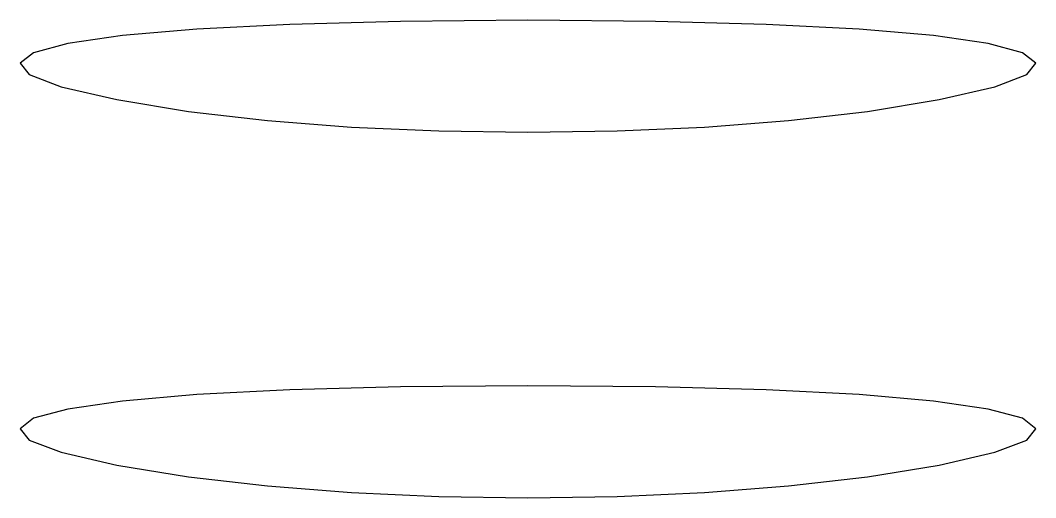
# Model space of a CAD drawing. Header units: millimetres. Extents: x 0 to 1242, y -2208 to 0.
# Drawn here: x 89.22 to 94.78, y -189.88 to -187.27 of the extents above; entities that cross this region are included whole.
import ezdxf

# ---------------------------------------------------------------- set-up
doc = ezdxf.new("R2010")
doc.units = ezdxf.units.MM
doc.layers.get('0').update_dxf_attribs({"linetype": 'CONTINUOUS'})

msp = doc.modelspace()

# ---------------------------------------------------------------- linework, layer by layer
for p, q in [((90.696848, -187.294192), (90.188732, -187.320573)), ((91.302176, -187.277699), (90.696848, -187.294192)), ((92, -187.272), (91.302176, -187.277699)), ((92.697824, -187.277699), (92, -187.272)), ((93.303152, -187.294192), (92.697824, -187.277699)), ((93.811268, -187.320573), (93.303152, -187.294192)), ((89.782544, -187.355936), (89.483, -187.399375)), ((90.188732, -187.320573), (89.782544, -187.355936)), ((94.217456, -187.355936), (93.811268, -187.320573)), ((94.517, -187.399375), (94.217456, -187.355936)), ((89.483, -187.399375), (89.294816, -187.449984)), ((94.705184, -187.449984), (94.517, -187.399375)), ((89.294816, -187.449984), (89.222708, -187.506857)), ((94.777292, -187.506857), (94.705184, -187.449984)), ((89.222708, -187.506857), (89.271392, -187.569088)), ((94.728608, -187.569088), (94.777292, -187.506857)), ((89.271392, -187.569088), (89.445584, -187.635771)), ((94.554416, -187.635771), (94.728608, -187.569088)), ((89.445584, -187.635771), (89.75, -187.706)), ((94.25, -187.706), (94.554416, -187.635771)), ((89.75, -187.706), (90.143192, -187.77026)), ((89.75, -187.706), (89.75, -187.706)), ((93.856808, -187.77026), (94.25, -187.706)), ((90.143192, -187.77026), (90.574256, -187.82024)), ((93.425744, -187.82024), (93.856808, -187.77026)), ((90.574256, -187.82024), (91.033724, -187.85594)), ((91.033724, -187.85594), (91.512128, -187.87736)), ((92.487872, -187.87736), (92.966276, -187.85594)), ((92.966276, -187.85594), (93.425744, -187.82024)), ((91.512128, -187.87736), (92, -187.8845)), ((92, -187.8845), (92.487872, -187.87736)), ((90.696848, -189.294192), (90.188732, -189.320573)), ((91.302176, -189.277699), (90.696848, -189.294192)), ((92, -189.272), (91.302176, -189.277699)), ((92.697824, -189.277699), (92, -189.272)), ((93.303152, -189.294192), (92.697824, -189.277699)), ((93.811268, -189.320573), (93.303152, -189.294192)), ((90.188732, -189.320573), (89.782544, -189.355936)), ((94.217456, -189.355936), (93.811268, -189.320573)), ((89.483, -189.399375), (89.294816, -189.449984)), ((89.782544, -189.355936), (89.483, -189.399375)), ((94.517, -189.399375), (94.217456, -189.355936)), ((94.705184, -189.449984), (94.517, -189.399375)), ((89.294816, -189.449984), (89.222708, -189.506857)), ((94.777292, -189.506857), (94.705184, -189.449984)), ((89.222708, -189.506857), (89.271392, -189.569088)), ((94.728608, -189.569088), (94.777292, -189.506857)), ((89.271392, -189.569088), (89.445584, -189.635771)), ((94.554416, -189.635771), (94.728608, -189.569088)), ((89.445584, -189.635771), (89.75, -189.706)), ((94.25, -189.706), (94.554416, -189.635771)), ((89.75, -189.706), (90.143192, -189.77026)), ((89.75, -189.706), (89.75, -189.706)), ((93.856808, -189.77026), (94.25, -189.706)), ((90.143192, -189.77026), (90.574256, -189.82024)), ((93.425744, -189.82024), (93.856808, -189.77026)), ((90.574256, -189.82024), (91.033724, -189.85594)), ((92.966276, -189.85594), (93.425744, -189.82024)), ((91.033724, -189.85594), (91.512128, -189.87736)), ((91.512128, -189.87736), (92, -189.8845)), ((92, -189.8845), (92.487872, -189.87736)), ((92.487872, -189.87736), (92.966276, -189.85594))]:
    msp.add_line(p, q)

doc.saveas('drawing.dxf')
